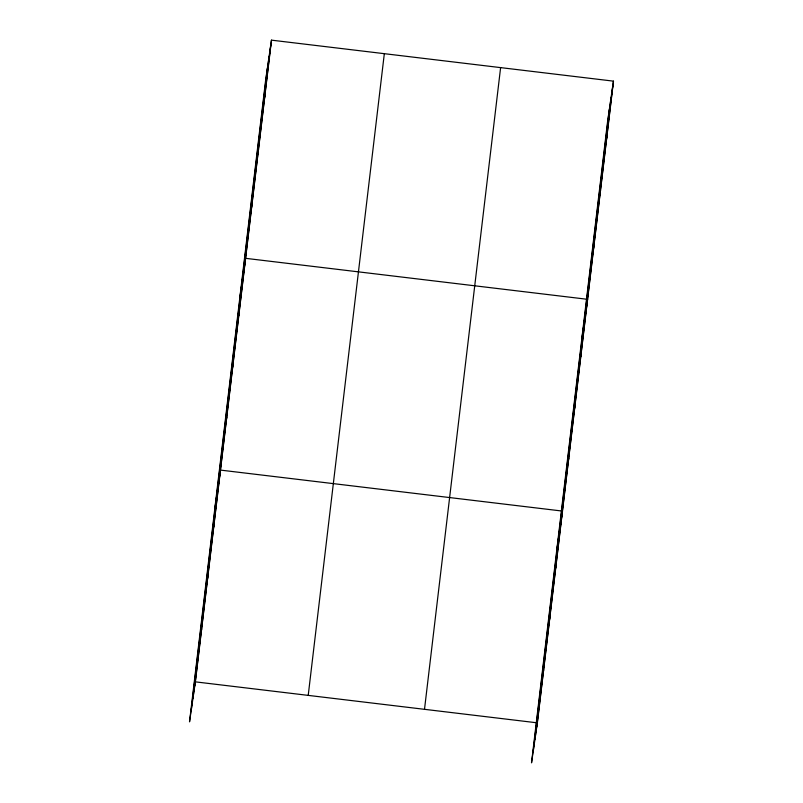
<?xml version="1.0" encoding="UTF-8"?>
<svg xmlns="http://www.w3.org/2000/svg" width="803" height="803" viewBox="0 0 803 803"><rect width="100%" height="100%" fill="white"/><g stroke="black" fill="none" stroke-linecap="round" stroke-linejoin="round"><path stroke-width="1.2" d="M191.244 710.093L267.349 68.385M193.011 697.978L269.115 56.27M194.727 686.214L270.832 44.506M271.474 40.15L265.632 80.149L189.528 721.857L195.37 681.857L271.474 40.15L613.472 81.143L537.368 722.851L531.526 762.85L607.63 121.143L613.472 81.143M308.222 695.388L384.326 53.681M424.506 709.32L500.61 67.613M533.242 751.086L609.347 109.389M535.009 738.971L611.113 97.263M536.725 727.207L612.83 85.509M264.368 99.06L265 94.694M257.893 153.604L258.536 149.238M251.429 208.148L252.062 203.781M239.756 298.325L245.598 258.325L586.371 299.178M238.682 315.629L239.314 311.273M232.398 368.567L233.041 364.211M226.125 421.515L226.757 417.148M214.642 510.096L220.484 470.096L562.481 511.089L556.64 551.089M213.568 527.39L214.2 523.034M207.284 580.338L207.927 575.972M201.011 633.276L201.643 628.91M606.365 140.053L606.998 135.687M599.891 194.597L600.534 190.241M593.427 249.141L594.059 244.785M581.753 339.328L587.595 299.328M580.679 356.622L581.312 352.266M574.396 409.57L575.038 405.204M568.122 462.508L568.755 458.152M555.566 568.394L556.198 564.027M549.282 621.331L549.925 616.965M543.009 674.269L543.641 669.913M195.37 681.857L537.368 722.851"/></g></svg>
